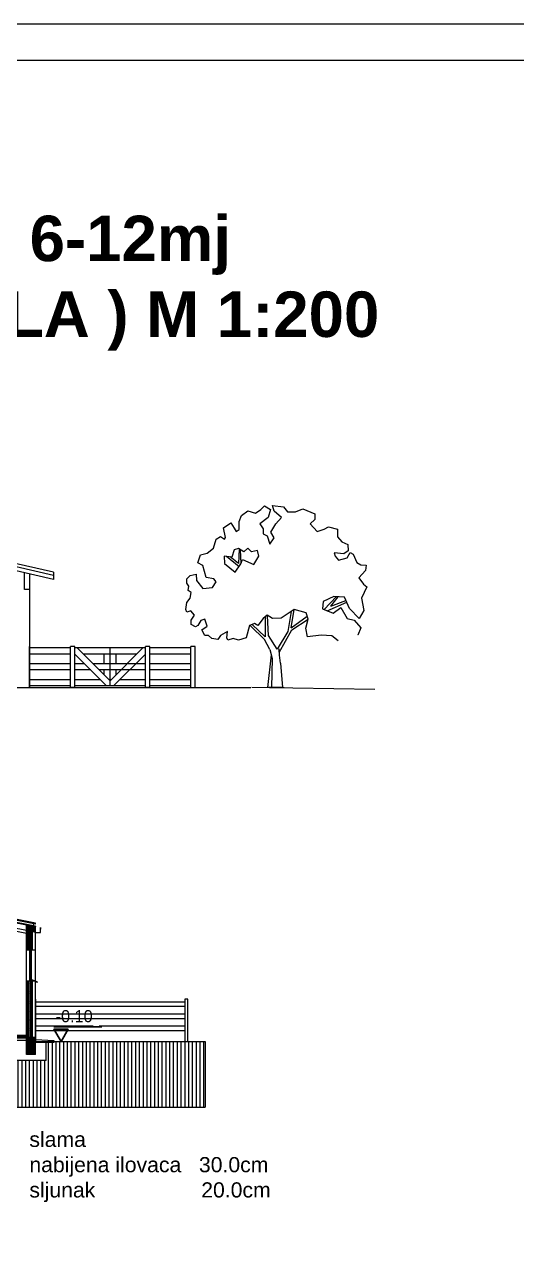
# Model space of a CAD drawing. Header units: millimetres. Extents: x 73 to 57768, y -40361 to 10065.
# Drawn here: x 33748 to 35372, y 6065 to 10065 of the extents above; entities that cross this region are included whole.
import ezdxf

# ---------------------------------------------------------------- set-up
doc = ezdxf.new("R2010")
doc.units = ezdxf.units.MM
for name, color, linetype, lineweight in [('Layer1', 7, 'Continuous', 5), ('Layer2', 1, 'Continuous', 5), ('Layer3', 3, 'Continuous', 5), ('okvir', 120, 'Continuous', 13)]:
    doc.layers.add(name, color=color, linetype=linetype, lineweight=lineweight)
doc.layers.add('pogled', color=7, linetype='Continuous', lineweight=5, true_color=0x8db1c3)
doc.layers.add('TEXT', color=7, linetype='Continuous')
pattern_1 = [(135, (47519.24, 5032.3283), (2.6516504, 2.6516504), []), (45, (47519.24, 5032.3283), (2.6516504, -2.6516504), [])]

msp = doc.modelspace()

# ---------------------------------------------------------------- hatches: boundary and pattern name
at = {"layer": 'Layer2', "linetype": 'Continuous'}
h = msp.add_hatch(dxfattribs=at)
h.set_pattern_fill('ANSI37', color=256, scale=30, style=0)
h.set_pattern_definition(pattern_1)
h.paths.add_polyline_path([(33754.878, 7095.595), (33754.878, 7011.634), (33762.878, 7011.634), (33762.878, 7070.897), (33768.878, 7070.897), (33768.878, 7011.634), (33774.878, 7011.634), (33774.878, 7070.897), (33784.878, 7068.771), (33784.878, 7089.218)])
h = msp.add_hatch(dxfattribs=at)
h.set_pattern_fill('HONEY', color=256, scale=12, style=0)
h.set_pattern_definition([(180, (43075.463, 4996.254), (-2.25, 1.2990381), [1.5, -3]), (60, (43075.463, 4996.254), (2.25, 1.2990381), [1.5, -3]), (120, (43075.463, 4996.254), (-5e-09, 2.5980762), [-3, 1.5])])
h.paths.add_polyline_path([(33762.878, 7011.634), (33768.878, 7011.634), (33768.878, 7070.897), (33762.878, 7070.897)])
h = msp.add_hatch(dxfattribs=at)
h.set_pattern_fill('ANSI37', color=256, scale=30, style=0)
h.set_pattern_definition(pattern_1)
h.paths.add_polyline_path([(33774.878, 6909.149), (33768.878, 6909.149), (33768.878, 6722.149), (33774.878, 6722.149)])
h.paths.add_polyline_path([(33754.878, 6722.149), (33762.878, 6722.149), (33762.878, 6909.149), (33754.878, 6909.149)])
h = msp.add_hatch(dxfattribs=at)
h.set_pattern_fill('HONEY', color=256, scale=12, style=0)
h.set_pattern_definition([(180, (47519.24, 5032.3283), (-2.25, 1.2990381), [1.5, -3]), (60, (47519.24, 5032.3283), (2.25, 1.29903811), [1.5, -3]), (120, (47519.24, 5032.3283), (-5e-09, 2.59807621), [-3, 1.5])])
h.paths.add_polyline_path([(33762.878, 6722.149), (33768.878, 6722.149), (33768.878, 6909.149), (33762.878, 6909.149)])
h = msp.add_hatch(dxfattribs=at)
h.set_pattern_fill('ANSI37', color=256, scale=30, style=0)
h.set_pattern_definition(pattern_1)
h.paths.add_polyline_path([(33784.878, 6720.149), (33754.878, 6720.108), (33754.878, 6666.149), (33784.878, 6666.149)])
h = msp.add_hatch(dxfattribs=at)
h.set_pattern_fill('ANSI31', color=256, scale=100, angle=45, style=0)
h.set_pattern_definition([(90, (18302.891, 5031.094), (-12.5, 6e-15), [])])
h.paths.add_polyline_path([(32882.439, 6697.915), (32061.866, 6697.915), (32061.866, 6644.915), (31961.866, 6644.915), (31961.866, 6706.147), (31935.433, 6706.147), (31935.433, 6708.123), (31380.872, 6708.123), (31380.872, 6491.227), (34344.015, 6492.462), (34344.015, 6709.357), (33846.311, 6709.357), (33846.311, 6707.381), (33819.878, 6707.381), (33819.878, 6646.149), (33719.878, 6646.149), (33719.878, 6699.149)])

# ---------------------------------------------------------------- linework, layer by layer
at = {"layer": 'Layer1', "linetype": 'Continuous'}
for p, q in [((33754.939, 6729.149), (32882.439, 6727.915)), ((33754.939, 6727.149), (32882.439, 6725.915)), ((33784.878, 6722.149), (32882.439, 6720.915)), ((33784.878, 6721.149), (32882.439, 6719.915)), ((33784.878, 6720.149), (32882.439, 6718.915)), ((33754.878, 6712.149), (32882.439, 6710.915)), ((33784.878, 6666.149), (33754.878, 6666.149))]:
    msp.add_line(p, q, dxfattribs=at)
at = {"layer": 'Layer2', "linetype": 'Continuous'}
for p, q in [((33784.878, 7089.218), (33013.122, 7241.797)), ((33754.878, 7093.039), (33013.124, 7239.308)), ((33784.878, 7096.374), (33015.424, 7248.498)), ((33784.878, 7099.442), (33015.891, 7251.473)), ((33754.878, 7064.925), (33009.673, 7211.874)), ((33754.878, 7075.148), (33011.23, 7221.79)), ((33777.991, 7090.521), (33779.48, 7097.522)), ((33784.878, 7096.374), (33784.878, 7099.442)), ((33800.878, 7084.771), (33800.878, 7079.961)), ((33800.878, 7068.771), (33800.878, 7084.771)), ((33768.878, 7070.897), (33762.878, 7070.897)), ((33784.878, 7068.771), (33774.878, 7070.897)), ((33784.878, 7068.771), (33800.878, 7068.771)), ((33846.311, 6711.333), (33784.878, 6714.149)), ((33784.878, 6709.357), (34344.015, 6709.357)), ((33785.013, 6707.381), (33846.311, 6707.381)), ((33846.311, 6707.381), (33846.311, 6711.333)), ((34344.015, 6709.357), (34344.015, 6492.462)), ((33819.878, 6646.149), (33719.878, 6646.149)), ((31380.872, 6491.227), (34344.015, 6492.462))]:
    msp.add_line(p, q, dxfattribs=at)
at = {"layer": 'Layer3', "linetype": 'Continuous'}
for p, q in [((33754.878, 6666.149), (33754.878, 7095.595)), ((33784.878, 6666.149), (33784.878, 7089.218)), ((33762.878, 7011.634), (33762.878, 7070.897)), ((33768.878, 7011.634), (33768.878, 7070.897)), ((33774.878, 7011.634), (33774.878, 7070.897)), ((33754.878, 7011.634), (33784.878, 7011.634)), ((33766.378, 6909.149), (33766.378, 7011.634)), ((33766.378, 7006.634), (33771.378, 7006.634)), ((33768.878, 6914.149), (33768.878, 7006.634)), ((33771.378, 6909.149), (33771.378, 7011.634)), ((33754.878, 6909.149), (33784.878, 6909.149)), ((33762.878, 6721.149), (33762.878, 6909.149)), ((33766.378, 6914.149), (33771.378, 6914.149)), ((33768.878, 6721.149), (33768.878, 6909.149)), ((33771.378, 6914.149), (33789.053, 6907.603)), ((33774.878, 6722.149), (33774.878, 6909.149)), ((33789.053, 6907.603), (33789.053, 6902.213)), ((33768.878, 6722.149), (33768.878, 6726.149)), ((33819.878, 6646.149), (33819.878, 6707.381))]:
    msp.add_line(p, q, dxfattribs=at)
at = {"layer": 'okvir'}
for points in [[(28073.426, 10064.707), (28073.426, 64.707), (42073.426, 64.707), (42073.426, 10064.707)], [(28495.734, 9944.707), (28495.734, 184.707), (41953.426, 184.707), (41953.426, 9944.707)]]:
    msp.add_lwpolyline(points, close=True, dxfattribs=at)
at = {"layer": 'pogled'}
for p, q in [((33844.414, 8256.985), (33014.199, 8447.016)), ((33844.414, 8246.727), (33014.199, 8436.757)), ((33844.414, 8233.347), (33014.199, 8423.377)), ((32003.692, 7877.283), (33764.855, 7877.283)), ((33784.878, 6849.358), (33784.878, 6709.358)), ((34277.455, 6839.358), (33784.878, 6839.358)), ((34287.455, 6849.358), (34277.455, 6849.358)), ((34277.455, 6849.358), (34277.455, 6709.358)), ((34287.455, 6709.358), (34287.455, 6849.358)), ((34277.455, 6824.358), (33784.878, 6824.358)), ((34277.455, 6799.358), (33784.878, 6799.358)), ((34277.455, 6784.358), (33784.878, 6784.358)), ((33975.19, 6759.358), (33784.878, 6759.358)), ((34277.455, 6759.358), (33995.19, 6759.358)), ((34277.455, 6744.358), (33784.878, 6744.358))]:
    msp.add_line(p, q, dxfattribs=at)
at = {"layer": 'pogled', "color": 3, "linetype": 'ByBlock'}
for p, q in [((34439.99, 8330.659), (34432.024, 8306.744)), ((34454.327, 8335.441), (34439.99, 8330.659)), ((34471.851, 8324.281), (34454.327, 8335.441)), ((34456.077, 8334.327), (34454.327, 8286.018)), ((34462.612, 8285.382), (34460.699, 8330.659)), ((34484.596, 8337.036), (34471.851, 8324.281)), ((34497.34, 8324.281), (34484.596, 8337.036)), ((34516.457, 8329.065), (34497.34, 8324.281)), ((34521.236, 8309.932), (34516.457, 8329.065)), ((34432.024, 8306.744), (34406.536, 8309.932)), ((34406.536, 8309.932), (34408.129, 8286.018)), ((34408.129, 8286.018), (34443.176, 8257.321)), ((34455.892, 8275.349), (34415.112, 8308.86)), ((34454.327, 8286.018), (34426.312, 8307.459)), ((34443.176, 8257.321), (34462.292, 8284.424)), ((34462.292, 8284.424), (34467.071, 8298.772)), ((34467.071, 8298.772), (34505.305, 8282.83)), ((34505.305, 8282.83), (34521.236, 8309.932)), ((34776.868, 8176.813), (34737.125, 8133.859)), ((34758.602, 8145.72), (34782.418, 8176.308)), ((34758.602, 8145.72), (34808.408, 8163.534)), ((34627.404, 8127.804), (34616.819, 8061.222)), ((34627.971, 8073.976), (34637.529, 8134.56)), ((34746.338, 8130.087), (34811.173, 8158.474)), ((34540.352, 8035.713), (34494.154, 8080.353)), ((34541.945, 8043.684), (34498.933, 8085.136)), ((34541.945, 8109.051), (34541.945, 8043.684)), ((34553.097, 8048.467), (34549.911, 8113.833)), ((34627.971, 8073.976), (34680.542, 8112.239)), ((34629.564, 8067.599), (34683.728, 8102.673)), ((34581.772, 8003.827), (34553.097, 8048.467)), ((34616.819, 8061.222), (34581.772, 8003.827)), ((34588.714, 7992.802), (34629.564, 8067.599)), ((34557.072, 8002.407), (34540.352, 8035.713)), ((34557.072, 8002.407), (34565.761, 7972.312)), ((34589.033, 7983.936), (34588.303, 8004.202)), ((34550.99, 7877.307), (34562.848, 7984.618)), ((34565.761, 7972.312), (34562.533, 7877.307)), ((34592.659, 7957.585), (34589.033, 7983.936)), ((34592.659, 7957.585), (34599.186, 7877.307)), ((34599.186, 7877.307), (34550.99, 7877.307)), ((34556.816, 7877.307), (34605.012, 7877.307))]:
    msp.add_line(p, q, dxfattribs=at)
msp.add_lwpolyline([(34783.047, 8030.432), (34761.788, 8046.873), (34726.741, 8050.062), (34682.135, 8043.684), (34675.763, 8072.382), (34683.728, 8102.673), (34677.356, 8123.4), (34637.529, 8134.56), (34594.516, 8105.862), (34565.842, 8104.268), (34548.318, 8115.428), (34535.573, 8104.267), (34518.05, 8081.947), (34506.898, 8088.325), (34490.968, 8081.947), (34479.816, 8040.496), (34454.327, 8032.524), (34436.804, 8038.901), (34419.28, 8032.524), (34416.094, 8040.496), (34417.687, 8061.222), (34395.384, 8048.467), (34385.825, 8035.713), (34366.709, 8038.901), (34355.557, 8048.467), (34342.813, 8048.467), (34333.255, 8067.599), (34350.778, 8078.759), (34342.813, 8102.673), (34330.069, 8097.891), (34320.51, 8081.947), (34312.545, 8077.165), (34298.207, 8085.136), (34298.207, 8099.485), (34309.358, 8115.428), (34296.614, 8129.776), (34283.87, 8124.994), (34280.684, 8134.56), (34283.87, 8156.88), (34295.021, 8171.229), (34298.207, 8190.36), (34288.649, 8196.737), (34290.242, 8211.086), (34283.87, 8220.652), (34283.87, 8235), (34295.021, 8246.161), (34314.138, 8250.943), (34315.731, 8230.218), (34336.441, 8203.114), (34368.302, 8206.303), (34381.046, 8225.434), (34373.081, 8235), (34347.592, 8239.783), (34336.441, 8279.641), (34320.51, 8287.612), (34328.476, 8314.716), (34350.778, 8319.498), (34371.488, 8337.036), (34381.046, 8365.733), (34395.384, 8375.299), (34408.129, 8365.733), (34411.315, 8372.11), (34404.943, 8403.997), (34428.838, 8419.939), (34439.99, 8402.402), (34446.362, 8391.242), (34455.92, 8397.619), (34455.92, 8424.723), (34463.885, 8443.854), (34484.596, 8459.797), (34510.084, 8451.826), (34527.608, 8464.58), (34540.352, 8475.74), (34559.469, 8464.58), (34551.504, 8437.477), (34524.422, 8416.751), (34535.573, 8400.808), (34535.573, 8383.27), (34548.318, 8376.894), (34557.876, 8349.79), (34572.214, 8370.516), (34561.062, 8389.648), (34576.993, 8416.751), (34596.11, 8437.477), (34572.214, 8458.203), (34565.842, 8477.334), (34602.482, 8472.552), (34615.226, 8456.608), (34642.309, 8456.608), (34666.204, 8466.174), (34706.031, 8450.231), (34706.031, 8431.099), (34690.1, 8416.751), (34713.996, 8391.242), (34736.299, 8399.214), (34750.637, 8407.185), (34780.904, 8399.214), (34780.904, 8373.705), (34795.242, 8357.762), (34814.359, 8348.196), (34815.952, 8327.47), (34801.615, 8317.904), (34769.753, 8321.093), (34772.939, 8309.932), (34784.091, 8297.178), (34812.766, 8305.15), (34822.324, 8322.687), (34831.883, 8316.31), (34844.366, 8289.757), (34857.111, 8281.786), (34874.635, 8280.192), (34873.042, 8262.654), (34850.738, 8238.74), (34866.669, 8218.014), (34877.821, 8208.448), (34860.181, 8171.721), (34866.93, 8131.371), (34852.592, 8104.267), (34820.731, 8137.748), (34803.208, 8174.417), (34768.16, 8177.605), (34733.113, 8160.068), (34731.52, 8136.154), (34766.567, 8121.805), (34792.056, 8140.936), (34812.766, 8104.267), (34835.069, 8099.485), (34857.371, 8073.976), (34847.813, 8050.062), (34847.288, 8049.856)], dxfattribs=at)
at = {"layer": 'pogled', "ltscale": 5}
for points in [[(33764.761, 8251.579), (33764.761, 8200.591), (33748.309, 8200.591), (33748.309, 8255.344)], [(33764.855, 8251.557), (33764.855, 7877.283)], [(33844.414, 8256.985), (33844.414, 8233.347)], [(33764.855, 7877.283), (33764.855, 7977.283)], [(33764.855, 7877.283), (34310.855, 7877.283), (34494.757, 7877.283)], [(34498.228, 7878.255), (34903.552, 7871.721)]]:
    msp.add_lwpolyline(points, dxfattribs=at)
at = {"layer": 'pogled'}
for points in [[(33764.855, 7877.283), (33764.855, 8012.283)], [(33900.369, 8007.283), (33764.855, 8007.283)], [(33900.369, 7877.283), (33900.369, 8012.283)], [(33914.369, 8012.283), (33900.369, 8012.283)], [(33914.369, 7877.283), (33914.369, 8012.283)], [(33940.369, 8007.283), (33914.369, 8007.283)], [(34147.34, 8007.283), (33922.653, 8007.283)], [(34030.855, 7899.082), (33922.653, 8007.283)], [(34030.855, 7882.283), (34030.855, 8007.283)], [(34030.855, 7899.082), (34139.056, 8007.283)], [(34147.34, 7877.283), (34147.34, 8012.283)], [(34161.34, 8012.283), (34147.34, 8012.283)], [(34161.34, 7877.283), (34161.34, 8012.283)], [(34296.855, 8007.283), (34161.34, 8007.283)], [(34296.855, 7877.283), (34296.855, 8012.283)], [(34310.855, 8012.283), (34296.855, 8012.283)], [(34310.855, 7877.283), (34310.855, 8012.283)], [(33900.369, 7987.283), (33764.855, 7987.283)], [(34019.369, 7882.283), (33914.369, 7987.283)], [(34119.056, 7987.283), (33942.653, 7987.283)], [(34010.855, 7954.783), (34010.855, 7987.283)], [(34042.34, 7882.283), (34147.34, 7987.283)], [(34050.855, 7954.783), (34050.855, 7987.283)], [(34296.855, 7987.283), (34161.34, 7987.283)], [(33900.369, 7954.783), (33764.855, 7954.783)], [(33900.369, 7934.783), (33764.855, 7934.783)], [(33946.869, 7954.783), (33914.369, 7954.783)], [(33940.369, 7954.783), (33914.369, 7954.783)], [(33966.869, 7934.783), (33914.369, 7934.783)], [(33940.369, 7934.783), (33914.369, 7934.783)], [(34126.556, 7954.783), (33975.153, 7954.783)], [(34106.556, 7934.783), (33995.153, 7934.783)], [(34010.855, 7919.082), (34010.855, 7934.783)], [(34050.855, 7919.082), (34050.855, 7934.783)], [(34147.34, 7934.783), (34094.84, 7934.783)], [(34147.34, 7954.783), (34114.84, 7954.783)], [(34296.855, 7954.783), (34161.34, 7954.783)], [(34296.855, 7934.783), (34161.34, 7934.783)], [(33900.369, 7902.283), (33764.855, 7902.283)], [(33900.369, 7882.283), (33764.855, 7882.283)], [(33999.369, 7902.283), (33914.369, 7902.283)], [(34019.369, 7882.283), (33914.369, 7882.283)], [(33999.369, 7902.283), (33954.369, 7902.283)], [(34147.34, 7882.283), (33954.369, 7882.283)], [(34034.056, 7902.283), (34027.653, 7902.283)], [(34034.056, 7902.283), (34027.653, 7902.283)], [(34147.34, 7902.283), (34062.34, 7902.283)], [(34296.855, 7902.283), (34161.34, 7902.283)], [(34296.855, 7882.283), (34161.34, 7882.283)], [(34187.34, 7882.283), (34161.34, 7882.283)], [(33914.369, 7877.283), (33900.369, 7877.283)], [(34161.34, 7877.283), (34147.34, 7877.283)]]:
    msp.add_lwpolyline(points, dxfattribs=at)
at = {"layer": 'TEXT'}
msp.add_line((33845.642, 6758.068), (34003.072, 6758.068), dxfattribs=at)
msp.add_lwpolyline([(33869.007, 6709.358), (33892.371, 6749.827), (33845.642, 6749.827)], close=True, dxfattribs=at)

# ---------------------------------------------------------------- texts
at = {"layer": 'TEXT', "attachment_point": 1}
for s, insert, char_height, width in [('{\\fSwis721 Ex BT|b1|i0|c0|p34;TELAD 6-12mj \\P(80 GRLA ) M 1:200}', (33009.028, 9433.235), 150, 11982.7169), ('-0.10', (33851.329, 6812.747), 40, 150.628), ('{\\fArial|b0|i0|c238|p34;slama                    \\Pnabijena ilovaca   30.0cm\\Psljunak                  20.0cm}', (33764.661, 6411.317), 50, 1327.666)]:
    msp.add_mtext(s, dxfattribs=dict(at, insert=insert, char_height=char_height, width=width))

doc.saveas('drawing.dxf')
